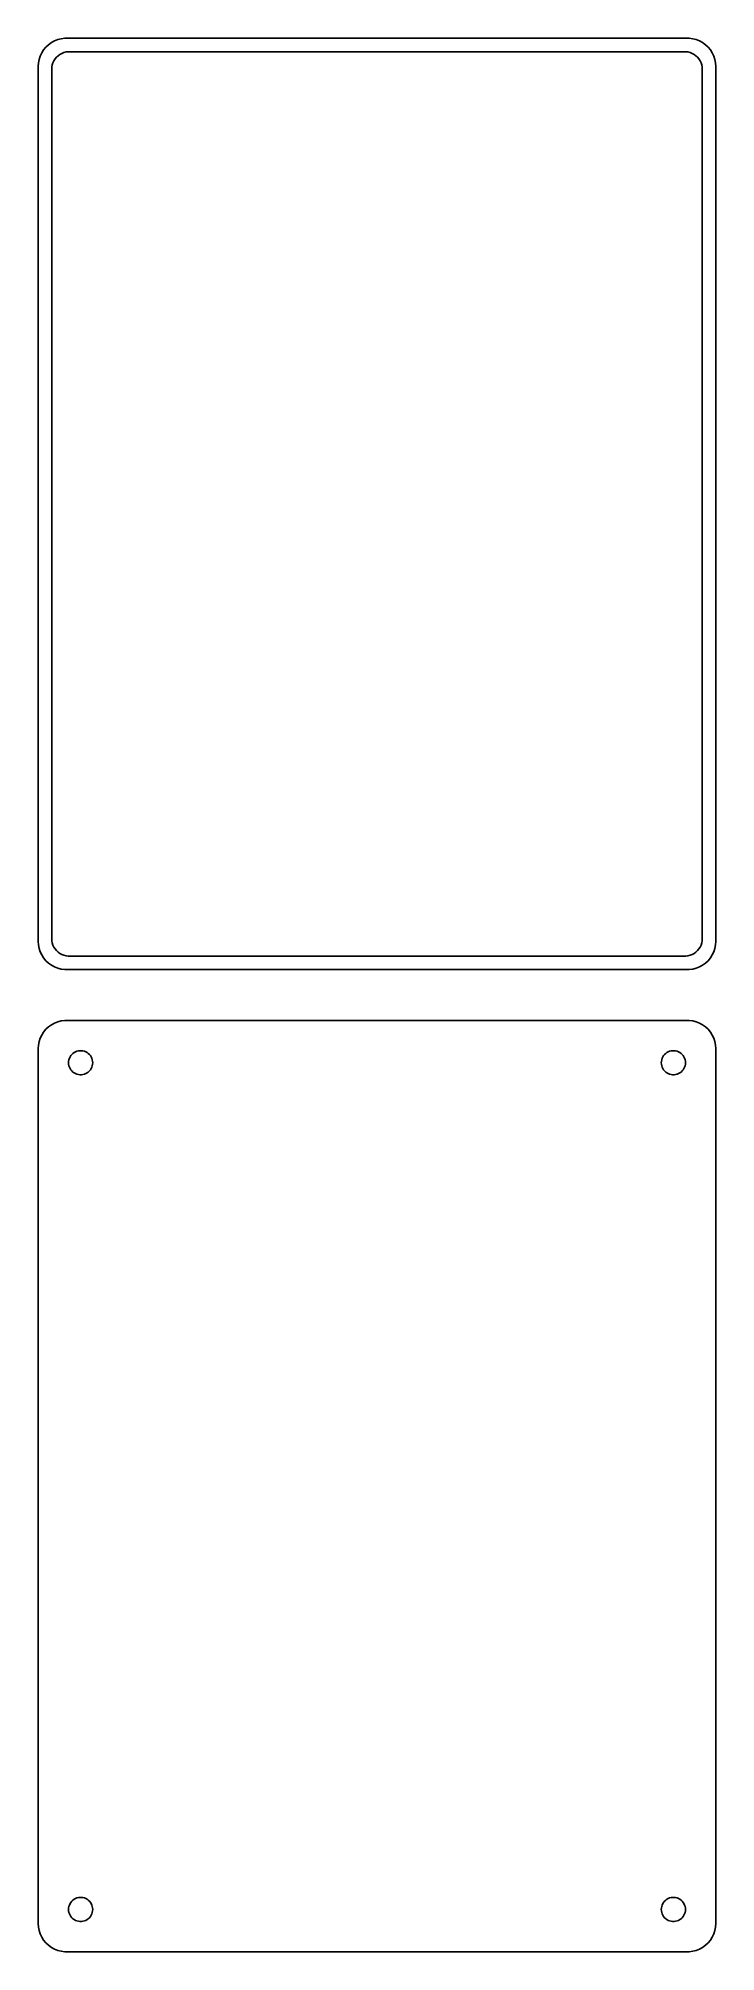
# Model space of a CAD drawing. Header units: metres. Extents: x -60 to 60, y 266 to 604.
import ezdxf

# ---------------------------------------------------------------- set-up
doc = ezdxf.new("R2010")
doc.units = ezdxf.units.M

msp = doc.modelspace()

# ---------------------------------------------------------------- linework, layer by layer
for p, q in [((-57.6791, 603.722), (-58.1871, 603.353)), ((-57.1289, 604.024), (-57.6791, 603.722)), ((-56.5451, 604.255), (-57.1289, 604.024)), ((-55.9369, 604.411), (-56.5451, 604.255)), ((-55.3139, 604.49), (-55.9369, 604.411)), ((55.3139, 604.49), (-55.3139, 604.49)), ((55.9369, 604.411), (55.3139, 604.49)), ((56.5451, 604.255), (55.9369, 604.411)), ((57.1289, 604.024), (56.5451, 604.255)), ((57.6791, 603.722), (57.1289, 604.024)), ((58.1871, 603.353), (57.6791, 603.722)), ((-59.9606, 600.127), (-60, 599.5)), ((-59.8429, 600.743), (-59.9606, 600.127)), ((-59.6489, 601.341), (-59.8429, 600.743)), ((-59.3815, 601.909), (-59.6489, 601.341)), ((-59.0451, 602.439), (-59.3815, 601.909)), ((-58.6448, 602.923), (-59.0451, 602.439)), ((-58.1871, 603.353), (-58.6448, 602.923)), ((-57.5151, 599.774), (-57.3943, 600.146)), ((-57.3943, 600.146), (-57.2279, 600.5)), ((-57.2279, 600.5), (-57.0184, 600.83)), ((-57.0184, 600.83), (-56.7692, 601.131)), ((-56.7692, 601.131), (-56.4842, 601.399)), ((-56.4842, 601.399), (-56.168, 601.628)), ((-56.168, 601.628), (-55.8254, 601.817)), ((-55.8254, 601.817), (-55.4619, 601.961)), ((-55.4619, 601.961), (-55.0833, 602.058)), ((-55.0833, 602.058), (-54.6954, 602.107)), ((-54.6954, 602.107), (54.6954, 602.107)), ((54.6954, 602.107), (55.0833, 602.058)), ((55.0833, 602.058), (55.4619, 601.961)), ((55.4619, 601.961), (55.8254, 601.817)), ((55.8254, 601.817), (56.168, 601.628)), ((56.168, 601.628), (56.4842, 601.399)), ((56.4842, 601.399), (56.7692, 601.131)), ((56.7692, 601.131), (57.0184, 600.83)), ((57.0184, 600.83), (57.2279, 600.5)), ((57.2279, 600.5), (57.3943, 600.146)), ((57.3943, 600.146), (57.5151, 599.774)), ((58.6448, 602.923), (58.1871, 603.353)), ((59.0451, 602.439), (58.6448, 602.923)), ((59.3815, 601.909), (59.0451, 602.439)), ((59.6489, 601.341), (59.3815, 601.909)), ((59.8429, 600.743), (59.6489, 601.341)), ((59.9606, 600.127), (59.8429, 600.743)), ((60, 599.5), (59.9606, 600.127)), ((-60, 599.5), (-60, 444.5)), ((-57.6129, 599), (-57.5884, 599.39)), ((-57.6129, 445), (-57.6129, 599)), ((-57.5884, 599.39), (-57.5151, 599.774)), ((57.5151, 599.774), (57.5884, 599.39)), ((57.5884, 599.39), (57.6129, 599)), ((57.6129, 599), (57.6129, 445)), ((60, 444.5), (60, 599.5)), ((-60, 444.5), (-59.9606, 443.873)), ((-57.5884, 444.61), (-57.6129, 445)), ((-57.5151, 444.226), (-57.5884, 444.61)), ((-57.3943, 443.854), (-57.5151, 444.226)), ((57.5151, 444.226), (57.3943, 443.854)), ((57.5884, 444.61), (57.5151, 444.226)), ((57.6129, 445), (57.5884, 444.61)), ((59.9606, 443.873), (60, 444.5)), ((-59.9606, 443.873), (-59.8429, 443.257)), ((-59.8429, 443.257), (-59.6489, 442.659)), ((-59.6489, 442.659), (-59.3815, 442.091)), ((-59.3815, 442.091), (-59.0451, 441.561)), ((-59.0451, 441.561), (-58.6448, 441.077)), ((-58.6448, 441.077), (-58.1871, 440.647)), ((-57.2279, 443.5), (-57.3943, 443.854)), ((-57.0184, 443.17), (-57.2279, 443.5)), ((-56.7692, 442.869), (-57.0184, 443.17)), ((-56.4842, 442.601), (-56.7692, 442.869)), ((-56.168, 442.372), (-56.4842, 442.601)), ((-55.8254, 442.183), (-56.168, 442.372)), ((-55.4619, 442.039), (-55.8254, 442.183)), ((-55.0833, 441.942), (-55.4619, 442.039)), ((-54.6954, 441.893), (-55.0833, 441.942)), ((54.6954, 441.893), (-54.6954, 441.893)), ((55.0833, 441.942), (54.6954, 441.893)), ((55.4619, 442.039), (55.0833, 441.942)), ((55.8254, 442.183), (55.4619, 442.039)), ((56.168, 442.372), (55.8254, 442.183)), ((56.4842, 442.601), (56.168, 442.372)), ((56.7692, 442.869), (56.4842, 442.601)), ((57.0184, 443.17), (56.7692, 442.869)), ((57.2279, 443.5), (57.0184, 443.17)), ((57.3943, 443.854), (57.2279, 443.5)), ((58.1871, 440.647), (58.6448, 441.077)), ((58.6448, 441.077), (59.0451, 441.561)), ((59.0451, 441.561), (59.3815, 442.091)), ((59.3815, 442.091), (59.6489, 442.659)), ((59.6489, 442.659), (59.8429, 443.257)), ((59.8429, 443.257), (59.9606, 443.873)), ((-58.1871, 440.647), (-57.6791, 440.278)), ((-57.6791, 440.278), (-57.1289, 439.976)), ((-57.1289, 439.976), (-56.5451, 439.745)), ((-56.5451, 439.745), (-55.9369, 439.589)), ((-55.9369, 439.589), (-55.3139, 439.51)), ((-55.3139, 439.51), (55.3139, 439.51)), ((55.3139, 439.51), (55.9369, 439.589)), ((55.9369, 439.589), (56.5451, 439.745)), ((56.5451, 439.745), (57.1289, 439.976)), ((57.1289, 439.976), (57.6791, 440.278)), ((57.6791, 440.278), (58.1871, 440.647)), ((-59.6489, 427.341), (-59.8429, 426.743)), ((-59.3815, 427.909), (-59.6489, 427.341)), ((-59.0451, 428.439), (-59.3815, 427.909)), ((-58.6448, 428.923), (-59.0451, 428.439)), ((-58.1871, 429.353), (-58.6448, 428.923)), ((-57.6791, 429.722), (-58.1871, 429.353)), ((-57.1289, 430.024), (-57.6791, 429.722)), ((-56.5451, 430.255), (-57.1289, 430.024)), ((-55.9369, 430.411), (-56.5451, 430.255)), ((-55.3139, 430.49), (-55.9369, 430.411)), ((55.3139, 430.49), (-55.3139, 430.49)), ((55.9369, 430.411), (55.3139, 430.49)), ((56.5451, 430.255), (55.9369, 430.411)), ((57.1289, 430.024), (56.5451, 430.255)), ((57.6791, 429.722), (57.1289, 430.024)), ((58.1871, 429.353), (57.6791, 429.722)), ((58.6448, 428.923), (58.1871, 429.353)), ((59.0451, 428.439), (58.6448, 428.923)), ((59.3815, 427.909), (59.0451, 428.439)), ((59.6489, 427.341), (59.3815, 427.909)), ((59.8429, 426.743), (59.6489, 427.341)), ((-59.9606, 426.127), (-60, 425.5)), ((-60, 425.5), (-60, 270.5)), ((-59.8429, 426.743), (-59.9606, 426.127)), ((-54.5682, 423.531), (-54.4853, 423.786)), ((-54.4853, 423.786), (-54.3712, 424.029)), ((-54.3712, 424.029), (-54.2275, 424.255)), ((-54.2275, 424.255), (-54.0565, 424.462)), ((-54.0565, 424.462), (-53.8611, 424.645)), ((-53.8611, 424.645), (-53.6441, 424.803)), ((-53.6441, 424.803), (-53.4092, 424.932)), ((-53.4092, 424.932), (-53.1598, 425.031)), ((-53.1598, 425.031), (-52.9001, 425.097)), ((-52.9001, 425.097), (-52.6341, 425.131)), ((-52.6341, 425.131), (-52.3659, 425.131)), ((-52.3659, 425.131), (-52.0999, 425.097)), ((-52.0999, 425.097), (-51.8401, 425.031)), ((-51.8401, 425.031), (-51.5908, 424.932)), ((-51.5908, 424.932), (-51.3559, 424.803)), ((-51.3559, 424.803), (-51.1389, 424.645)), ((-51.1389, 424.645), (-50.9434, 424.462)), ((-50.9434, 424.462), (-50.7725, 424.255)), ((-50.7725, 424.255), (-50.6288, 424.029)), ((-50.6288, 424.029), (-50.5146, 423.786)), ((-50.5146, 423.786), (-50.4318, 423.531)), ((50.4318, 423.531), (50.5146, 423.786)), ((50.5146, 423.786), (50.6288, 424.029)), ((50.6288, 424.029), (50.7725, 424.255)), ((50.7725, 424.255), (50.9434, 424.462)), ((50.9434, 424.462), (51.1389, 424.645)), ((51.1389, 424.645), (51.3559, 424.803)), ((51.3559, 424.803), (51.5908, 424.932)), ((51.5908, 424.932), (51.8401, 425.031)), ((51.8401, 425.031), (52.0999, 425.097)), ((52.0999, 425.097), (52.3659, 425.131)), ((52.3659, 425.131), (52.6341, 425.131)), ((52.6341, 425.131), (52.9001, 425.097)), ((52.9001, 425.097), (53.1598, 425.031)), ((53.1598, 425.031), (53.4092, 424.932)), ((53.4092, 424.932), (53.6441, 424.803)), ((53.6441, 424.803), (53.8611, 424.645)), ((53.8611, 424.645), (54.0565, 424.462)), ((54.0565, 424.462), (54.2275, 424.255)), ((54.2275, 424.255), (54.3712, 424.029)), ((54.3712, 424.029), (54.4853, 423.786)), ((54.4853, 423.786), (54.5682, 423.531)), ((59.9606, 426.127), (59.8429, 426.743)), ((60, 425.5), (59.9606, 426.127)), ((60, 270.5), (60, 425.5)), ((-54.6353, 423), (-54.6185, 423.268)), ((-54.6185, 422.732), (-54.6353, 423)), ((-54.6185, 423.268), (-54.5682, 423.531)), ((-54.5682, 422.469), (-54.6185, 422.732)), ((-54.4853, 422.214), (-54.5682, 422.469)), ((-54.3712, 421.971), (-54.4853, 422.214)), ((-54.2275, 421.745), (-54.3712, 421.971)), ((-54.0565, 421.538), (-54.2275, 421.745)), ((-53.8611, 421.355), (-54.0565, 421.538)), ((-53.6441, 421.197), (-53.8611, 421.355)), ((-53.4092, 421.068), (-53.6441, 421.197)), ((-53.1598, 420.969), (-53.4092, 421.068)), ((-52.9001, 420.903), (-53.1598, 420.969)), ((-52.6341, 420.869), (-52.9001, 420.903)), ((-52.3659, 420.869), (-52.6341, 420.869)), ((-52.0999, 420.903), (-52.3659, 420.869)), ((-51.8401, 420.969), (-52.0999, 420.903)), ((-51.5908, 421.068), (-51.8401, 420.969)), ((-51.3559, 421.197), (-51.5908, 421.068)), ((-51.1389, 421.355), (-51.3559, 421.197)), ((-50.9434, 421.538), (-51.1389, 421.355)), ((-50.7725, 421.745), (-50.9434, 421.538)), ((-50.6288, 421.971), (-50.7725, 421.745)), ((-50.5146, 422.214), (-50.6288, 421.971)), ((-50.4318, 422.469), (-50.5146, 422.214)), ((-50.4318, 423.531), (-50.3815, 423.268)), ((-50.3815, 422.732), (-50.4318, 422.469)), ((-50.3815, 423.268), (-50.3647, 423)), ((-50.3647, 423), (-50.3815, 422.732)), ((50.3647, 423), (50.3815, 423.268)), ((50.3815, 422.732), (50.3647, 423)), ((50.3815, 423.268), (50.4318, 423.531)), ((50.4318, 422.469), (50.3815, 422.732)), ((50.5146, 422.214), (50.4318, 422.469)), ((50.6288, 421.971), (50.5146, 422.214)), ((50.7725, 421.745), (50.6288, 421.971)), ((50.9434, 421.538), (50.7725, 421.745)), ((51.1389, 421.355), (50.9434, 421.538)), ((51.3559, 421.197), (51.1389, 421.355)), ((51.5908, 421.068), (51.3559, 421.197)), ((51.8401, 420.969), (51.5908, 421.068)), ((52.0999, 420.903), (51.8401, 420.969)), ((52.3659, 420.869), (52.0999, 420.903)), ((52.6341, 420.869), (52.3659, 420.869)), ((52.9001, 420.903), (52.6341, 420.869)), ((53.1598, 420.969), (52.9001, 420.903)), ((53.4092, 421.068), (53.1598, 420.969)), ((53.6441, 421.197), (53.4092, 421.068)), ((53.8611, 421.355), (53.6441, 421.197)), ((54.0565, 421.538), (53.8611, 421.355)), ((54.2275, 421.745), (54.0565, 421.538)), ((54.3712, 421.971), (54.2275, 421.745)), ((54.4853, 422.214), (54.3712, 421.971)), ((54.5682, 422.469), (54.4853, 422.214)), ((54.5682, 423.531), (54.6185, 423.268)), ((54.6185, 422.732), (54.5682, 422.469)), ((54.6185, 423.268), (54.6353, 423)), ((54.6353, 423), (54.6185, 422.732)), ((-54.0565, 274.462), (-53.8611, 274.645)), ((-53.8611, 274.645), (-53.6441, 274.803)), ((-53.6441, 274.803), (-53.4092, 274.932)), ((-53.4092, 274.932), (-53.1598, 275.031)), ((-53.1598, 275.031), (-52.9001, 275.097)), ((-52.9001, 275.097), (-52.6341, 275.131)), ((-52.6341, 275.131), (-52.3659, 275.131)), ((-52.3659, 275.131), (-52.0999, 275.097)), ((-52.0999, 275.097), (-51.8401, 275.031)), ((-51.8401, 275.031), (-51.5908, 274.932)), ((-51.5908, 274.932), (-51.3559, 274.803)), ((-51.3559, 274.803), (-51.1389, 274.645)), ((-51.1389, 274.645), (-50.9434, 274.462)), ((50.9434, 274.462), (51.1389, 274.645)), ((51.1389, 274.645), (51.3559, 274.803)), ((51.3559, 274.803), (51.5908, 274.932)), ((51.5908, 274.932), (51.8401, 275.031)), ((51.8401, 275.031), (52.0999, 275.097)), ((52.0999, 275.097), (52.3659, 275.131)), ((52.3659, 275.131), (52.6341, 275.131)), ((52.6341, 275.131), (52.9001, 275.097)), ((52.9001, 275.097), (53.1598, 275.031)), ((53.1598, 275.031), (53.4092, 274.932)), ((53.4092, 274.932), (53.6441, 274.803)), ((53.6441, 274.803), (53.8611, 274.645)), ((53.8611, 274.645), (54.0565, 274.462)), ((-54.6353, 273), (-54.6185, 273.268)), ((-54.6185, 272.732), (-54.6353, 273)), ((-54.6185, 273.268), (-54.5682, 273.531)), ((-54.5682, 272.469), (-54.6185, 272.732)), ((-54.5682, 273.531), (-54.4853, 273.786)), ((-54.4853, 272.214), (-54.5682, 272.469)), ((-54.4853, 273.786), (-54.3712, 274.029)), ((-54.3712, 271.971), (-54.4853, 272.214)), ((-54.3712, 274.029), (-54.2275, 274.255)), ((-54.2275, 271.745), (-54.3712, 271.971)), ((-54.2275, 274.255), (-54.0565, 274.462)), ((-54.0565, 271.538), (-54.2275, 271.745)), ((-53.8611, 271.355), (-54.0565, 271.538)), ((-53.6441, 271.197), (-53.8611, 271.355)), ((-53.4092, 271.068), (-53.6441, 271.197)), ((-51.3559, 271.197), (-51.5908, 271.068)), ((-51.1389, 271.355), (-51.3559, 271.197)), ((-50.9434, 271.538), (-51.1389, 271.355)), ((-50.9434, 274.462), (-50.7725, 274.255)), ((-50.7725, 271.745), (-50.9434, 271.538)), ((-50.7725, 274.255), (-50.6288, 274.029)), ((-50.6288, 271.971), (-50.7725, 271.745)), ((-50.6288, 274.029), (-50.5146, 273.786)), ((-50.5146, 272.214), (-50.6288, 271.971)), ((-50.5146, 273.786), (-50.4318, 273.531)), ((-50.4318, 272.469), (-50.5146, 272.214)), ((-50.4318, 273.531), (-50.3815, 273.268)), ((-50.3815, 272.732), (-50.4318, 272.469)), ((-50.3815, 273.268), (-50.3647, 273)), ((-50.3647, 273), (-50.3815, 272.732)), ((50.3647, 273), (50.3815, 273.268)), ((50.3815, 272.732), (50.3647, 273)), ((50.3815, 273.268), (50.4318, 273.531)), ((50.4318, 272.469), (50.3815, 272.732)), ((50.4318, 273.531), (50.5146, 273.786)), ((50.5146, 272.214), (50.4318, 272.469)), ((50.5146, 273.786), (50.6288, 274.029)), ((50.6288, 271.971), (50.5146, 272.214)), ((50.6288, 274.029), (50.7725, 274.255)), ((50.7725, 271.745), (50.6288, 271.971)), ((50.7725, 274.255), (50.9434, 274.462)), ((50.9434, 271.538), (50.7725, 271.745)), ((51.1389, 271.355), (50.9434, 271.538)), ((51.3559, 271.197), (51.1389, 271.355)), ((51.5908, 271.068), (51.3559, 271.197)), ((53.6441, 271.197), (53.4092, 271.068)), ((53.8611, 271.355), (53.6441, 271.197)), ((54.0565, 271.538), (53.8611, 271.355)), ((54.0565, 274.462), (54.2275, 274.255)), ((54.2275, 271.745), (54.0565, 271.538)), ((54.2275, 274.255), (54.3712, 274.029)), ((54.3712, 271.971), (54.2275, 271.745)), ((54.3712, 274.029), (54.4853, 273.786)), ((54.4853, 272.214), (54.3712, 271.971)), ((54.4853, 273.786), (54.5682, 273.531)), ((54.5682, 272.469), (54.4853, 272.214)), ((54.5682, 273.531), (54.6185, 273.268)), ((54.6185, 272.732), (54.5682, 272.469)), ((54.6185, 273.268), (54.6353, 273)), ((54.6353, 273), (54.6185, 272.732)), ((-60, 270.5), (-59.9606, 269.873)), ((-59.9606, 269.873), (-59.8429, 269.257)), ((-59.8429, 269.257), (-59.6489, 268.659)), ((-59.6489, 268.659), (-59.3815, 268.091)), ((-59.3815, 268.091), (-59.0451, 267.561)), ((-53.1598, 270.969), (-53.4092, 271.068)), ((-52.9001, 270.903), (-53.1598, 270.969)), ((-52.6341, 270.869), (-52.9001, 270.903)), ((-52.3659, 270.869), (-52.6341, 270.869)), ((-52.0999, 270.903), (-52.3659, 270.869)), ((-51.8401, 270.969), (-52.0999, 270.903)), ((-51.5908, 271.068), (-51.8401, 270.969)), ((51.8401, 270.969), (51.5908, 271.068)), ((52.0999, 270.903), (51.8401, 270.969)), ((52.3659, 270.869), (52.0999, 270.903)), ((52.6341, 270.869), (52.3659, 270.869)), ((52.9001, 270.903), (52.6341, 270.869)), ((53.1598, 270.969), (52.9001, 270.903)), ((53.4092, 271.068), (53.1598, 270.969)), ((59.0451, 267.561), (59.3815, 268.091)), ((59.3815, 268.091), (59.6489, 268.659)), ((59.6489, 268.659), (59.8429, 269.257)), ((59.8429, 269.257), (59.9606, 269.873)), ((59.9606, 269.873), (60, 270.5)), ((-59.0451, 267.561), (-58.6448, 267.077)), ((-58.6448, 267.077), (-58.1871, 266.647)), ((-58.1871, 266.647), (-57.6791, 266.278)), ((-57.6791, 266.278), (-57.1289, 265.976)), ((-57.1289, 265.976), (-56.5451, 265.745)), ((-56.5451, 265.745), (-55.9369, 265.589)), ((-55.9369, 265.589), (-55.3139, 265.51)), ((-55.3139, 265.51), (55.3139, 265.51)), ((55.3139, 265.51), (55.9369, 265.589)), ((55.9369, 265.589), (56.5451, 265.745)), ((56.5451, 265.745), (57.1289, 265.976)), ((57.1289, 265.976), (57.6791, 266.278)), ((57.6791, 266.278), (58.1871, 266.647)), ((58.1871, 266.647), (58.6448, 267.077)), ((58.6448, 267.077), (59.0451, 267.561))]:
    msp.add_line(p, q)

doc.saveas('drawing.dxf')
